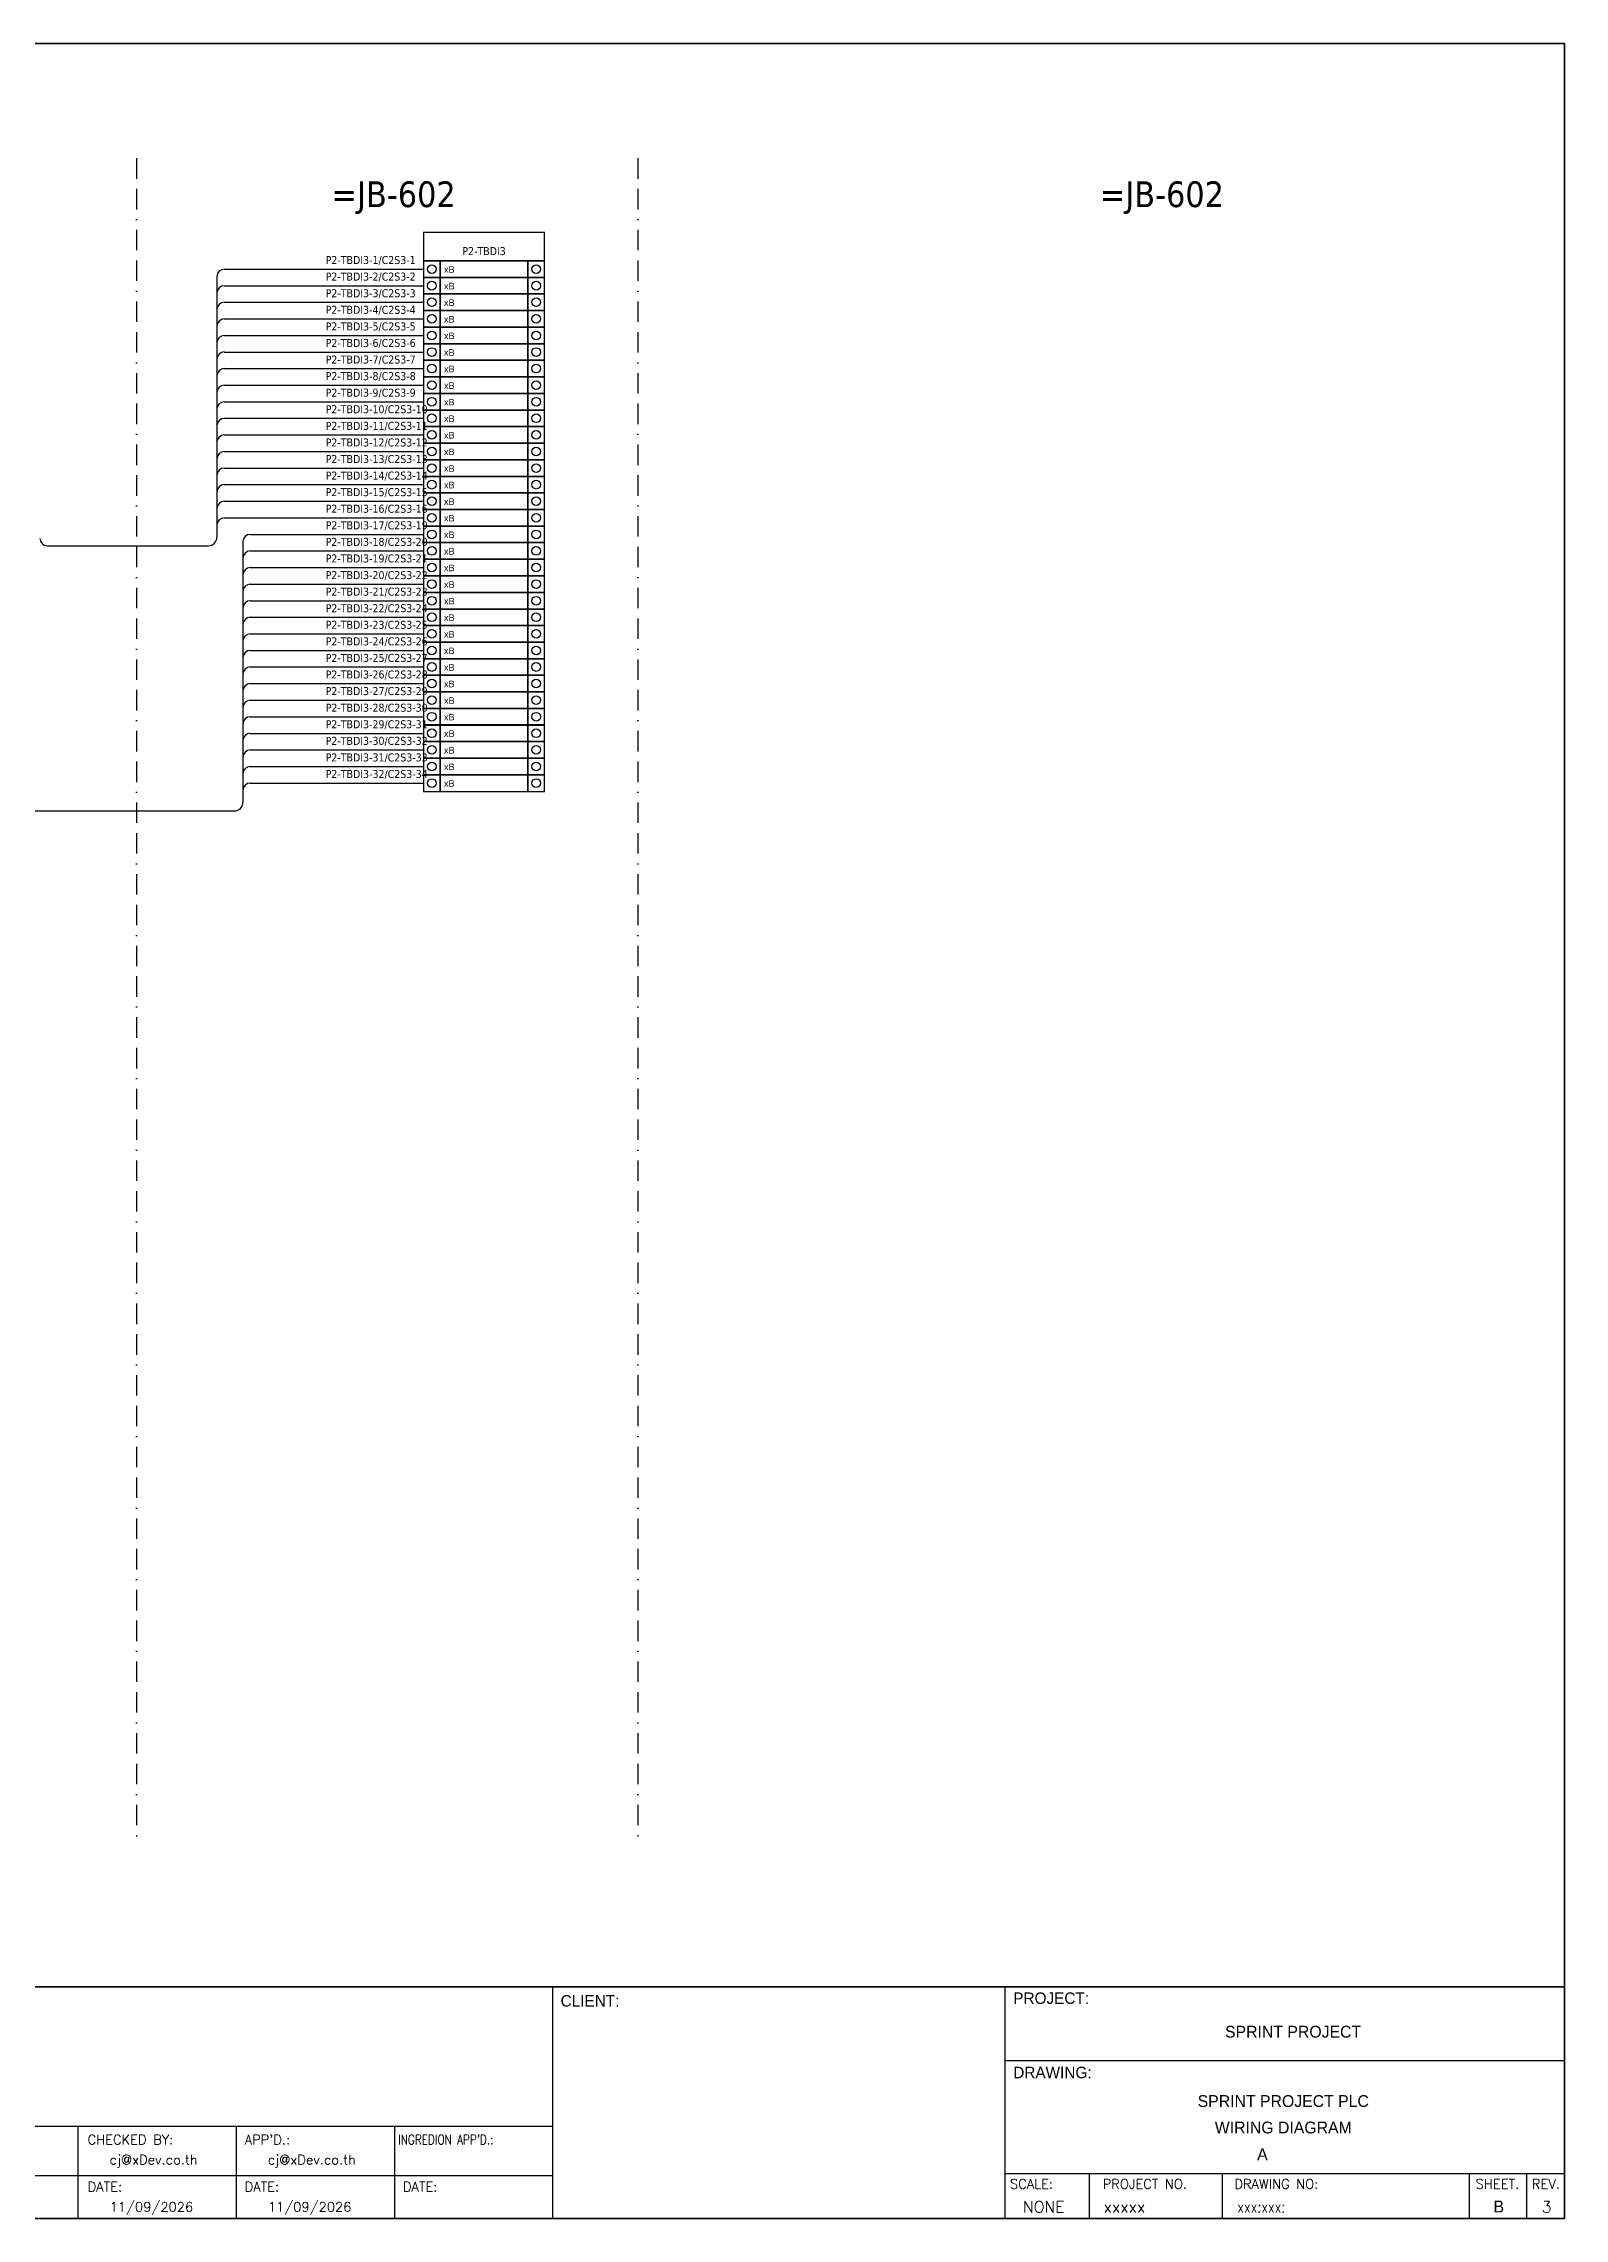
# Model space of a CAD drawing. Header units: millimetres. Extents: x 0 to 54213, y -3004 to 2820.
# Drawn here: x 14582 to 16473, y -3004 to -300 of the extents above; entities that cross this region are included whole.
import ezdxf
from ezdxf.enums import TextEntityAlignment as Align

# ---------------------------------------------------------------- set-up
doc = ezdxf.new("R2010")
doc.units = ezdxf.units.MM
doc.linetypes.add('BORDERX2', pattern=[88.9, 25.4, -12.7, 25.4, -12.7, 0, -12.7])
for name, color, linetype in [('GT_1', 9, 'Continuous'), ('HELPPOINT', 7, 'Continuous'), ('MEMBER', 7, 'Continuous'), ('x01001-FrameArea', 2, 'BORDERX2')]:
    doc.layers.add(name, color=color, linetype=linetype)
doc.layers.add('IE-WIRE', color=7, linetype='Continuous', lineweight=25)
doc.styles.add('HTX11', font='O8111901')
doc.styles.add('ROMANS', font='romans.shx', dxfattribs={"width": 0.85, "height": 25})
doc.styles.get("Standard").update_dxf_attribs({"font": 'arial.ttf'})
doc.styles.add('Tahoma', font='')
doc.styles.get('Tahoma').set_extended_font_data('Tahoma')

# ---------------------------------------------------------------- blocks, each defined once
blk = doc.blocks.new('xTermSingleLayer2')
at = {"color": 7, "ltscale": 25.4}
for points in [[(0, -537), (537, -537), (537, 0), (0, 0)], [(537, -537), (3378, -537), (3378, 0), (537, 0)], [(3378, -537), (3915, -537), (3915, 0), (3378, 0)]]:
    blk.add_lwpolyline(points, close=True, dxfattribs=at)
for centre in [(268, -268), (3647, -268)]:
    blk.add_circle(centre, 141, dxfattribs=at)
blk.add_attdef('TERMINAL_B', (661, -387), '', height=212)

msp = doc.modelspace()

# ---------------------------------------------------------------- linework, layer by layer
at = {"color": 4}
for p, q in [((15882.2, -2948.1), (15882.2, -3004.2)), ((16047.5, -2948.1), (16047.5, -3004.2))]:
    msp.add_line(p, q, dxfattribs=at)
at = {"color": 4, "ltscale": 0.5}
for p, q in [((16354.6, -2948.1), (16354.6, -3004.2)), ((16354.6, -2948.1), (16354.6, -3004.2)), ((16425.8, -2948.1), (16425.8, -3004.2)), ((16425.8, -2948.1), (16425.8, -3004.2))]:
    msp.add_line(p, q, dxfattribs=at)
at = {"color": 4, "ltscale": 25.4}
msp.add_lwpolyline([(15054.8, -570.2), (15205.1, -570.2), (15205.1, -535), (15054.8, -535)], close=True, dxfattribs=at)
at = {"layer": 'GT_1', "color": 4}
for p, q in [((15215.7, -3004.2), (15215.7, -2716.1)), ((15778, -3004.2), (15778, -2716.1)), ((15778, -3004.2), (15778, -2716.1)), ((15778, -3004.2), (15778, -2716.1)), ((15215.7, -2889.9), (14428.7, -2889.9)), ((14625.5, -3004.2), (14625.5, -2889.9)), ((14822.2, -3004.2), (14822.2, -2889.9)), ((15019, -3004.2), (15019, -2889.9)), ((15215.7, -2951.3), (14428.7, -2951.3)), ((15778, -2948.1), (16473.2, -2948.1))]:
    msp.add_line(p, q, dxfattribs=at)
at = {"layer": 'HELPPOINT', "color": 4, "lineweight": 35}
for p, q in [((12579.9, -300), (16473.2, -300)), ((12579.9, -300), (16473.2, -300)), ((16473.2, -300), (16473.2, -3004.2)), ((16473.2, -300), (16473.2, -3004.2)), ((16473.2, -3004.2), (12579.9, -3004.2)), ((16473.2, -3004.2), (12579.9, -3004.2))]:
    msp.add_line(p, q, dxfattribs=at)
at = {"layer": 'HELPPOINT', "color": 4}
for p, q in [((15778, -2807.6), (16473.2, -2807.6)), ((15778, -2807.6), (16473.2, -2807.6)), ((15778, -2948.1), (16473.2, -2948.1))]:
    msp.add_line(p, q, dxfattribs=at)
at = {"layer": 'IE-WIRE', "color": 4, "ltscale": 25.4}
for p, q in [((14797.9, -589.7), (14797.9, -913.6)), ((14807.1, -580.5), (15054.8, -580.5)), ((14807.1, -580.5), (15054.8, -580.5)), ((14807.1, -601.1), (15054.8, -601.1)), ((14807.1, -601.1), (15054.8, -601.1)), ((14807.1, -621.7), (15054.8, -621.7)), ((14807.1, -621.7), (15054.8, -621.7)), ((14807.1, -642.4), (15054.8, -642.4)), ((14807.1, -642.4), (15054.8, -642.4)), ((14807.1, -663), (15054.8, -663)), ((14807.1, -663), (15054.8, -663)), ((14807.1, -683.6), (15054.8, -683.6)), ((14807.1, -683.6), (15054.8, -683.6)), ((14807.1, -704.2), (15054.8, -704.2)), ((14807.1, -704.2), (15054.8, -704.2)), ((14807.1, -724.8), (15054.8, -724.8)), ((14807.1, -724.8), (15054.8, -724.8)), ((14807.1, -745.4), (15054.8, -745.4)), ((14807.1, -745.4), (15054.8, -745.4)), ((14807.1, -766), (15054.8, -766)), ((14807.1, -766), (15054.8, -766)), ((14807.1, -786.6), (15054.8, -786.6)), ((14807.1, -786.6), (15054.8, -786.6)), ((14807.1, -807.3), (15054.8, -807.3)), ((14807.1, -807.3), (15054.8, -807.3)), ((14807.1, -827.9), (15054.8, -827.9)), ((14807.1, -827.9), (15054.8, -827.9)), ((14807.1, -848.5), (15054.8, -848.5)), ((14807.1, -848.5), (15054.8, -848.5)), ((14807.1, -869.1), (15054.8, -869.1)), ((14807.1, -869.1), (15054.8, -869.1)), ((14807.1, -889.7), (15054.8, -889.7)), ((14807.1, -889.7), (15054.8, -889.7)), ((14839.4, -910.3), (15054.8, -910.3)), ((14839.4, -910.3), (15054.8, -910.3)), ((14830.3, -919.5), (14830.3, -1243.4)), ((14839.4, -930.9), (15054.8, -930.9)), ((14839.4, -930.9), (15054.8, -930.9)), ((14839.4, -951.5), (15054.8, -951.5)), ((14839.4, -951.5), (15054.8, -951.5)), ((14839.4, -972.1), (15054.8, -972.1)), ((14839.4, -972.1), (15054.8, -972.1)), ((14839.4, -992.8), (15054.8, -992.8)), ((14839.4, -992.8), (15054.8, -992.8)), ((14839.4, -1013.4), (15054.8, -1013.4)), ((14839.4, -1013.4), (15054.8, -1013.4)), ((14839.4, -1034), (15054.8, -1034)), ((14839.4, -1034), (15054.8, -1034)), ((14839.4, -1054.6), (15054.8, -1054.6)), ((14839.4, -1054.6), (15054.8, -1054.6)), ((14839.4, -1075.2), (15054.8, -1075.2)), ((14839.4, -1075.2), (15054.8, -1075.2)), ((14839.4, -1095.8), (15054.8, -1095.8)), ((14839.4, -1095.8), (15054.8, -1095.8)), ((14839.4, -1116.4), (15054.8, -1116.4)), ((14839.4, -1116.4), (15054.8, -1116.4)), ((14839.4, -1137), (15054.8, -1137)), ((14839.4, -1137), (15054.8, -1137)), ((14839.4, -1157.7), (15054.8, -1157.7)), ((14839.4, -1157.7), (15054.8, -1157.7)), ((14839.4, -1178.3), (15054.8, -1178.3)), ((14839.4, -1178.3), (15054.8, -1178.3)), ((14839.4, -1198.9), (15054.8, -1198.9)), ((14839.4, -1198.9), (15054.8, -1198.9)), ((14839.4, -1219.5), (15054.8, -1219.5)), ((14839.4, -1219.5), (15054.8, -1219.5))]:
    msp.add_line(p, q, dxfattribs=at)
at = {"layer": 'IE-WIRE', "color": 4}
for p, q in [((14586.8, -924.4), (14787.2, -924.4)), ((14553.7, -1254.1), (14819.5, -1254.1))]:
    msp.add_line(p, q, dxfattribs=at)
at = {"layer": 'IE-WIRE', "color": 4, "ltscale": 25.4}
for centre, radius, start, end in [((14807.1, -589.7), 9.14, 90, 180), ((14807.1, -610.3), 9.14, 90, 180), ((14807.1, -630.9), 9.14, 90, 180), ((14807.1, -651.5), 9.14, 90, 180), ((14807.1, -672.1), 9.14, 90, 180), ((14807.1, -692.7), 9.14, 90, 180), ((14807.1, -713.3), 9.14, 90, 180), ((14807.1, -733.9), 9.14, 90, 180), ((14807.1, -754.6), 9.14, 90, 180), ((14807.1, -775.2), 9.14, 90, 180), ((14807.1, -795.8), 9.14, 90, 180), ((14807.1, -816.4), 9.14, 90, 180), ((14807.1, -837), 9.14, 90, 180), ((14807.1, -857.6), 9.14, 90, 180), ((14807.1, -878.2), 9.14, 90, 180), ((14807.1, -898.8), 9.14, 90, 180), ((14787.2, -913.6), 10.8, 270, 0), ((14839.4, -919.5), 9.14, 90, 180), ((14839.4, -940.1), 9.14, 90, 180), ((14839.4, -960.7), 9.14, 90, 180), ((14839.4, -981.3), 9.14, 90, 180), ((14839.4, -1001.9), 9.14, 90, 180), ((14839.4, -1022.5), 9.14, 90, 180), ((14839.4, -1043.1), 9.14, 90, 180), ((14839.4, -1063.7), 9.14, 90, 180), ((14839.4, -1084.3), 9.14, 90, 180), ((14839.4, -1105), 9.14, 90, 180), ((14839.4, -1125.6), 9.14, 90, 180), ((14839.4, -1146.2), 9.14, 90, 180), ((14839.4, -1166.8), 9.14, 90, 180), ((14839.4, -1187.4), 9.14, 90, 180), ((14839.4, -1208), 9.14, 90, 180), ((14819.5, -1243.4), 10.8, 270, 0), ((14839.4, -1228.6), 9.14, 90, 180)]:
    msp.add_arc(centre, radius, start, end, dxfattribs=at)
at = {"layer": 'IE-WIRE', "color": 4}
msp.add_arc((14586.8, -915.4), 8.96, 180, 270, dxfattribs=at)
at = {"layer": 'MEMBER', "color": 4, "lineweight": 35}
msp.add_line((12579.9, -2716.1), (16473.2, -2716.1), dxfattribs=at)
msp.add_line((12579.9, -2716.1), (16473.2, -2716.1), dxfattribs=at)
at = {"layer": 'MEMBER', "color": 4}
for p, q in [((15778, -2807.6), (16473.2, -2807.6)), ((15778, -2807.6), (16473.2, -2807.6)), ((15778, -2948.1), (16473.2, -2948.1)), ((15778, -2948.1), (16473.2, -2948.1))]:
    msp.add_line(p, q, dxfattribs=at)
at = {"layer": 'x01001-FrameArea'}
for p, q in [((14698.1, -442.7), (14698.1, -2529.2)), ((15321.2, -442.7), (15321.2, -2529.2))]:
    msp.add_line(p, q, dxfattribs=at)

# ---------------------------------------------------------------- block references
at = {"xscale": 0.0384, "yscale": 0.0384, "zscale": 0.0384}
for p in [(15054.8, -570.2), (15054.8, -590.8), (15054.8, -611.4), (15054.8, -632.1), (15054.8, -652.7), (15054.8, -673.3), (15054.8, -693.9), (15054.8, -714.5), (15054.8, -735.1), (15054.8, -755.7), (15054.8, -776.3), (15054.8, -796.9), (15054.8, -817.6), (15054.8, -838.2), (15054.8, -858.8), (15054.8, -879.4), (15054.8, -900), (15054.8, -920.6), (15054.8, -941.2), (15054.8, -961.8), (15054.8, -982.5), (15054.8, -1003.1), (15054.8, -1023.7), (15054.8, -1044.3), (15054.8, -1064.9), (15054.8, -1085.5), (15054.8, -1106.1), (15054.8, -1126.7), (15054.8, -1147.3), (15054.8, -1168), (15054.8, -1188.6), (15054.8, -1209.2)]:
    msp.add_blockref('xTermSingleLayer2', p, dxfattribs=at).add_auto_attribs({'TERMINAL_B': 'xB'})

# ---------------------------------------------------------------- texts
at = {"color": 2, "style": 'Tahoma'}
for p in [(15017.6, -487.4), (15972.7, -487.4)]:
    msp.add_text('=JB-602', height=32, dxfattribs=at).set_placement(p, align=Align.MIDDLE_CENTER)
at = {"color": 4, "style": 'Tahoma'}
for s, p in [('P2-TBDI3-1/C2S3-1', (14933.1, -574.2)), ('P2-TBDI3-2/C2S3-2', (14933.1, -594.8)), ('P2-TBDI3-3/C2S3-3', (14933.1, -615.5)), ('P2-TBDI3-4/C2S3-4', (14933.1, -636.1)), ('P2-TBDI3-5/C2S3-5', (14933.1, -656.7)), ('P2-TBDI3-6/C2S3-6', (14933.1, -677.3)), ('P2-TBDI3-7/C2S3-7', (14933.1, -697.9)), ('P2-TBDI3-8/C2S3-8', (14933.1, -718.5)), ('P2-TBDI3-9/C2S3-9', (14933.1, -739.1)), ('P2-TBDI3-10/C2S3-10', (14933.1, -759.7)), ('P2-TBDI3-11/C2S3-11', (14933.1, -780.4)), ('P2-TBDI3-12/C2S3-12', (14933.1, -801)), ('P2-TBDI3-13/C2S3-13', (14933.1, -821.6)), ('P2-TBDI3-14/C2S3-14', (14933.1, -842.2)), ('P2-TBDI3-15/C2S3-15', (14933.1, -862.8)), ('P2-TBDI3-16/C2S3-16', (14933.1, -883.4)), ('P2-TBDI3-17/C2S3-19', (14933.1, -904)), ('P2-TBDI3-18/C2S3-20', (14933.1, -924.6)), ('P2-TBDI3-19/C2S3-21', (14933.1, -945.2)), ('P2-TBDI3-20/C2S3-22', (14933.1, -965.9)), ('P2-TBDI3-21/C2S3-23', (14933.1, -986.5)), ('P2-TBDI3-22/C2S3-24', (14933.1, -1007.1)), ('P2-TBDI3-23/C2S3-25', (14933.1, -1027.7)), ('P2-TBDI3-24/C2S3-26', (14933.1, -1048.3)), ('P2-TBDI3-25/C2S3-27', (14933.1, -1068.9)), ('P2-TBDI3-26/C2S3-28', (14933.1, -1089.5)), ('P2-TBDI3-27/C2S3-29', (14933.1, -1110.1)), ('P2-TBDI3-28/C2S3-30', (14933.1, -1130.8)), ('P2-TBDI3-29/C2S3-31', (14933.1, -1151.4)), ('P2-TBDI3-30/C2S3-32', (14933.1, -1172)), ('P2-TBDI3-31/C2S3-33', (14933.1, -1192.6)), ('P2-TBDI3-32/C2S3-34', (14933.1, -1213.2))]:
    msp.add_text(s, height=9.949, dxfattribs=at).set_placement(p)
msp.add_text('P2-TBDI3', height=9.95, dxfattribs=at).set_placement((15130, -558.1), align=Align.MIDDLE_CENTER)
at = {"color": 4, "ltscale": 100, "style": 'HTX11'}
for s, p in [('SPRINT PROJECT', (16135.8, -2772)), ('SPRINT PROJECT PLC', (16123.6, -2858.2)), ('WIRING DIAGRAM', (16123.6, -2891.1))]:
    msp.add_text(s, height=14.693, dxfattribs=at).set_placement(p, align=Align.MIDDLE_CENTER)
at = {"style": 'HTX11'}
for tag, text, height, p in [('A', 'A', 14.8, (16097.7, -2924.4)), ('B', 'CHASSIS C2 SLOT 3', 14.821, (16391.5, -2989.3))]:
    msp.add_attdef(tag, text=text, height=height, dxfattribs=at).set_placement(p, align=Align.MIDDLE_CENTER)
at = {"layer": 'GT_1', "color": 4, "style": 'HTX11'}
for s, p in [('CLIENT:', (15225.2, -2740.7)), ('PROJECT:', (15787.9, -2737.4)), ('DRAWING:', (15787.9, -2829.8))]:
    msp.add_text(s, height=14.25, dxfattribs=at).set_placement(p)
at = {"layer": 'MEMBER', "color": 4, "ltscale": 0.8, "style": 'ROMANS'}
for s, height, p in [('CHECKED BY:', 11.875, (14637.2, -2912.1)), ("APP'D.:", 11.88, (14832.4, -2912.1)), ('cj@xDev.co.th', 11.875, (14664.5, -2937)), ('cj@xDev.co.th', 11.875, (14861.2, -2937)), ('DATE:', 11.88, (14637.2, -2970.6)), ('DATE:', 11.88, (14832.4, -2970.6)), ('DATE:', 11.88, (15029.2, -2970.6)), ('SCALE:', 11.88, (15783.9, -2967.2)), ('PROJECT NO.', 11.875, (15899.1, -2967.2)), ('DRAWING NO:', 11.875, (16062.8, -2967.2)), ('SHEET.', 12, (16362.6, -2967.2)), ('REV.', 12, (16432.5, -2967.2)), ('11/09/2026', 11.88, (14664.5, -2995.7)), ('11/09/2026', 11.88, (14861.2, -2995.7)), ('NONE', 14.23, (15799.9, -2996.9)), ('xxxxx', 14.23, (15900.3, -2996.9))]:
    msp.add_text(s, height=height, dxfattribs=at).set_placement(p)
at = {"layer": 'MEMBER', "color": 4, "ltscale": 0.8, "style": 'ROMANS', "width": 0.8}
for s, height, p in [("INGREDION APP'D.:", 11.875, (15023.2, -2912.1)), ('xxx:xxx:', 14.23, (16066.5, -2996.9))]:
    msp.add_text(s, height=height, dxfattribs=at).set_placement(p)
at = {"layer": 'MEMBER', "color": 4, "ltscale": 0.8, "style": 'ROMANS'}
msp.add_text('3', height=14.2, dxfattribs=at).set_placement((16451.1, -2996.9), align=Align.CENTER)

doc.saveas('drawing.dxf')
